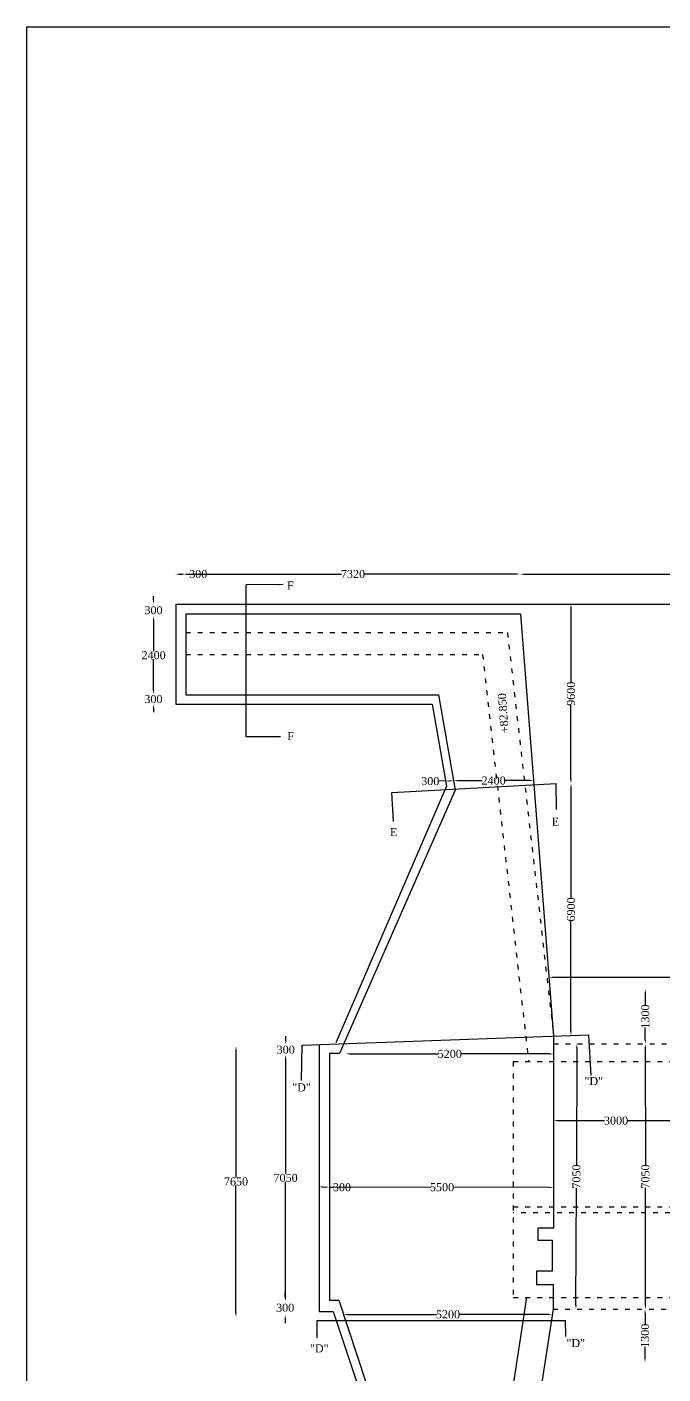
# Model space of a CAD drawing. Header units: millimetres. Extents: x 2351 to 123192, y 1671 to 55171.
# Drawn here: x 2351 to 18238, y 21511 to 55171 of the extents above; entities that cross this region are included whole.
import ezdxf

# ---------------------------------------------------------------- set-up
doc = ezdxf.new("R2010")
doc.units = ezdxf.units.MM
doc.header["$MEASUREMENT"] = 0
doc.header["$PDMODE"] = 66
doc.header["$PDSIZE"] = 170
doc.linetypes.add('ACAD_ISO03W100', pattern=[30, 12, -18])
for name, color, linetype in [('DIM', 5, 'Continuous'), ('DOT LINE', 3, 'ACAD_ISO03W100'), ('DWG. LINE', 1, 'Continuous'), ('TEXT', 7, 'Continuous')]:
    doc.layers.add(name, color=color, linetype=linetype)
doc.layers.add('TITLE', color=7, linetype='Continuous', lineweight=30)
doc.styles.get("Standard").update_dxf_attribs({"font": 'TIMES.TTF', "height": 200})
doc.dimstyles.get("Standard").update_dxf_attribs({"dimtxt": 200, "dimasz": 100, "dimexe": 0.18, "dimexo": 0.0625, "dimgap": 0.09, "dimtad": 0, "dimtih": 1, "dimtoh": 1, "dimdec": 1, "dimzin": 0, "dimdsep": 46, "dimtxsty": 'Standard', "dimcen": 0.09, "dimse1": 1, "dimse2": 1, "dimclrd": 5, "dimclre": 5, "dimclrt": 4, "dimadec": 0, "dimazin": 0, "dimtfac": 1, "dimtdec": 1, "dimtofl": 0, "dimtmove": 0, "dimatfit": 3, "dimfxl": 1, "dimtolj": 1, "dimtzin": 0, "dimarcsym": 0})

# ---------------------------------------------------------------- blocks, each defined once
blk = doc.blocks.new('*D36')
at = {"layer": 'Defpoints', "color": 0}
for p in [(6060, 41498), (6319, 41499), (6319, 41498)]:
    blk.add_point(p, dxfattribs=at)
at = {"layer": 'DIM', "color": 5, "lineweight": -2}
for p, q in [((6160, 41499), (6219, 41499)), ((6319, 41499), (6419, 41499))]:
    blk.add_line(p, q, dxfattribs=at)
at = {"layer": 'DIM', "color": 5}
for points in [[(6160, 41516), (6160, 41483), (6060, 41499)], [(6219, 41516), (6219, 41483), (6319, 41499)]]:
    blk.add_solid(points, dxfattribs=at)
at = {"layer": 'DIM', "color": 4, "insert": (6629, 41499), "char_height": 200, "attachment_point": 5}
blk.add_mtext('\\A1;300', dxfattribs=at)
blk = doc.blocks.new('*D37')
at = {"layer": 'Defpoints', "color": 0}
for p in [(6319, 41499), (14669, 41501), (14669, 41499)]:
    blk.add_point(p, dxfattribs=at)
at = {"layer": 'DIM', "color": 5, "lineweight": -2}
for p, q in [((6419, 41501), (10209, 41501)), ((14569, 41501), (10779, 41501))]:
    blk.add_line(p, q, dxfattribs=at)
at = {"layer": 'DIM', "color": 5}
for points in [[(6419, 41517), (6419, 41484), (6319, 41501)], [(14569, 41517), (14569, 41484), (14669, 41501)]]:
    blk.add_solid(points, dxfattribs=at)
at = {"layer": 'DIM', "color": 4, "insert": (10494, 41501), "char_height": 200, "attachment_point": 5}
blk.add_mtext('\\A1;7320', dxfattribs=at)
blk = doc.blocks.new('*D38')
at = {"layer": 'Defpoints', "color": 0}
for p in [(14669, 41501), (24045, 41504), (24045, 41500)]:
    blk.add_point(p, dxfattribs=at)
at = {"layer": 'DIM', "color": 5, "lineweight": -2}
for p, q in [((14769, 41496), (19073, 41498)), ((23945, 41500), (19641, 41498))]:
    blk.add_line(p, q, dxfattribs=at)
at = {"layer": 'DIM', "color": 5}
for points in [[(14769, 41513), (14769, 41480), (14669, 41496)], [(23945, 41517), (23945, 41483), (24045, 41500)]]:
    blk.add_solid(points, dxfattribs=at)
at = {"layer": 'DIM', "color": 4, "insert": (19357, 41498), "char_height": 200, "attachment_point": 5}
blk.add_mtext('\\A1;9980', dxfattribs=at)
blk = doc.blocks.new('*D53')
at = {"layer": 'Defpoints', "color": 0}
for p in [(5505, 40751), (5505, 40441), (5512, 40441)]:
    blk.add_point(p, dxfattribs=at)
at = {"layer": 'DIM', "color": 5, "lineweight": -2}
for p, q in [((5512, 40851), (5512, 40951)), ((5512, 40341), (5512, 40241))]:
    blk.add_line(p, q, dxfattribs=at)
at = {"layer": 'DIM', "color": 5}
for points in [[(5496, 40851), (5529, 40851), (5512, 40751)], [(5496, 40341), (5529, 40341), (5512, 40441)]]:
    blk.add_solid(points, dxfattribs=at)
at = {"layer": 'DIM', "color": 4, "insert": (5512, 40596), "char_height": 200, "attachment_point": 5}
blk.add_mtext('\\A1;300', dxfattribs=at)
blk = doc.blocks.new('*D54')
at = {"layer": 'Defpoints', "color": 0}
for p in [(5512, 40441), (5512, 38504), (5515, 38504)]:
    blk.add_point(p, dxfattribs=at)
at = {"layer": 'DIM', "color": 5, "lineweight": -2}
for p, q in [((5515, 40341), (5515, 39574)), ((5515, 38604), (5515, 39371))]:
    blk.add_line(p, q, dxfattribs=at)
at = {"layer": 'DIM', "color": 5}
for points in [[(5498, 40341), (5532, 40341), (5515, 40441)], [(5498, 38604), (5532, 38604), (5515, 38504)]]:
    blk.add_solid(points, dxfattribs=at)
at = {"layer": 'DIM', "color": 4, "insert": (5515, 39472), "char_height": 200, "attachment_point": 5}
blk.add_mtext('\\A1;2400', dxfattribs=at)
blk = doc.blocks.new('*D55')
at = {"layer": 'Defpoints', "color": 0}
for p in [(5515, 38504), (5510, 38246), (5515, 38246)]:
    blk.add_point(p, dxfattribs=at)
at = {"layer": 'DIM', "color": 5, "lineweight": -2}
for p, q in [((5510, 38604), (5510, 38704)), ((5510, 38146), (5510, 38046))]:
    blk.add_line(p, q, dxfattribs=at)
at = {"layer": 'DIM', "color": 5}
for points in [[(5493, 38604), (5527, 38604), (5510, 38504)], [(5493, 38146), (5527, 38146), (5510, 38246)]]:
    blk.add_solid(points, dxfattribs=at)
at = {"layer": 'DIM', "color": 4, "insert": (5510, 38375), "char_height": 200, "attachment_point": 5}
blk.add_mtext('\\A1;300', dxfattribs=at)
blk = doc.blocks.new('*D56')
at = {"layer": 'Defpoints', "color": 0}
for p in [(12811, 36315), (13011, 36334), (13011, 36319)]:
    blk.add_point(p, dxfattribs=at)
at = {"layer": 'DIM', "color": 5, "lineweight": -2}
for p, q in [((12811, 36330), (12635, 36326)), ((12911, 36332), (12911, 36332))]:
    blk.add_line(p, q, dxfattribs=at)
at = {"layer": 'DIM', "color": 5}
for points in [[(12910, 36349), (12911, 36316), (12811, 36330)], [(12911, 36349), (12912, 36316), (13011, 36334)]]:
    blk.add_solid(points, dxfattribs=at)
at = {"layer": 'DIM', "color": 4, "insert": (12425, 36326), "char_height": 200, "attachment_point": 5}
blk.add_mtext('\\A1;300', dxfattribs=at)
blk = doc.blocks.new('*D57')
at = {"layer": 'Defpoints', "color": 0}
for p in [(13011, 36334), (15003, 36339), (15003, 36333)]:
    blk.add_point(p, dxfattribs=at)
at = {"layer": 'DIM', "color": 5, "lineweight": -2}
for p, q in [((13111, 36340), (13720, 36340)), ((14903, 36339), (14294, 36340))]:
    blk.add_line(p, q, dxfattribs=at)
at = {"layer": 'DIM', "color": 5}
for points in [[(13111, 36357), (13111, 36324), (13011, 36340)], [(14903, 36356), (14903, 36322), (15003, 36339)]]:
    blk.add_solid(points, dxfattribs=at)
at = {"layer": 'DIM', "color": 4, "insert": (14007, 36340), "char_height": 200, "attachment_point": 5}
blk.add_mtext('\\A1;2400', dxfattribs=at)
blk = doc.blocks.new('*D58')
at = {"layer": 'Defpoints', "color": 0}
for p in [(8815, 29750), (8817, 29750), (8815, 29479)]:
    blk.add_point(p, dxfattribs=at)
at = {"layer": 'DIM', "color": 5, "lineweight": -2}
for p, q in [((8816, 29850), (8816, 29950)), ((8812, 29379), (8811, 29279))]:
    blk.add_line(p, q, dxfattribs=at)
at = {"layer": 'DIM', "color": 5}
for points in [[(8799, 29850), (8832, 29849), (8815, 29750)], [(8795, 29379), (8829, 29379), (8813, 29479)]]:
    blk.add_solid(points, dxfattribs=at)
at = {"layer": 'DIM', "color": 4, "insert": (8814, 29614), "char_height": 200, "attachment_point": 5}
blk.add_mtext('\\A1;300', dxfattribs=at)
blk = doc.blocks.new('*D59')
at = {"layer": 'Defpoints', "color": 0}
for p in [(8813, 29479), (8811, 23345), (8813, 23345)]:
    blk.add_point(p, dxfattribs=at)
at = {"layer": 'DIM', "color": 5, "lineweight": -2}
for p, q in [((8811, 29379), (8811, 26514)), ((8811, 23445), (8811, 26310))]:
    blk.add_line(p, q, dxfattribs=at)
at = {"layer": 'DIM', "color": 5}
for points in [[(8795, 29379), (8828, 29379), (8811, 29479)], [(8795, 23445), (8828, 23445), (8811, 23345)]]:
    blk.add_solid(points, dxfattribs=at)
at = {"layer": 'DIM', "color": 4, "insert": (8811, 26412), "char_height": 200, "attachment_point": 5}
blk.add_mtext('\\A1;7050', dxfattribs=at)
blk = doc.blocks.new('*D60')
at = {"layer": 'Defpoints', "color": 0}
for p in [(8811, 23345), (8801, 22986), (8811, 22986)]:
    blk.add_point(p, dxfattribs=at)
at = {"layer": 'DIM', "color": 5, "lineweight": -2}
for p, q in [((8801, 23445), (8801, 23545)), ((8801, 22886), (8801, 22786))]:
    blk.add_line(p, q, dxfattribs=at)
at = {"layer": 'DIM', "color": 5}
for points in [[(8784, 23445), (8818, 23445), (8801, 23345)], [(8784, 22886), (8818, 22886), (8801, 22986)]]:
    blk.add_solid(points, dxfattribs=at)
at = {"layer": 'DIM', "color": 4, "insert": (8801, 23166), "char_height": 200, "attachment_point": 5}
blk.add_mtext('\\A1;300', dxfattribs=at)
blk = doc.blocks.new('*D61')
at = {"layer": 'Defpoints', "color": 0}
for p in [(7572, 29703), (7576, 29703), (7576, 22941)]:
    blk.add_point(p, dxfattribs=at)
at = {"layer": 'DIM', "color": 5, "lineweight": -2}
for p, q in [((7572, 29603), (7572, 26424)), ((7572, 23041), (7572, 26220))]:
    blk.add_line(p, q, dxfattribs=at)
at = {"layer": 'DIM', "color": 5}
for points in [[(7555, 29603), (7588, 29603), (7572, 29703)], [(7555, 23041), (7588, 23041), (7572, 22941)]]:
    blk.add_solid(points, dxfattribs=at)
at = {"layer": 'DIM', "color": 4, "insert": (7572, 26322), "char_height": 200, "attachment_point": 5}
blk.add_mtext('\\A1;7650', dxfattribs=at)
blk = doc.blocks.new('*D62')
at = {"layer": 'Defpoints', "color": 0}
for p in [(10261, 23001), (15472, 23002), (15472, 23002)]:
    blk.add_point(p, dxfattribs=at)
at = {"layer": 'DIM', "color": 5, "lineweight": -2}
for p, q in [((10361, 23001), (12584, 23001)), ((15372, 23001), (13150, 23001))]:
    blk.add_line(p, q, dxfattribs=at)
at = {"layer": 'DIM', "color": 5}
for points in [[(10361, 23017), (10361, 22984), (10261, 23001)], [(15372, 23018), (15372, 22985), (15472, 23002)]]:
    blk.add_solid(points, dxfattribs=at)
at = {"layer": 'DIM', "color": 4, "insert": (12867, 23001), "char_height": 200, "attachment_point": 5}
blk.add_mtext('\\A1;5200', dxfattribs=at)
blk = doc.blocks.new('*D63')
at = {"layer": 'Defpoints', "color": 0}
for p in [(16085, 29761), (16085, 29761), (16063, 23130)]:
    blk.add_point(p, dxfattribs=at)
at = {"layer": 'DIM', "color": 5, "lineweight": -2}
for p, q in [((16084, 29661), (16075, 26730)), ((16063, 23230), (16073, 26161))]:
    blk.add_line(p, q, dxfattribs=at)
at = {"layer": 'DIM', "color": 5}
for points in [[(16068, 29661), (16101, 29661), (16085, 29761)], [(16046, 23230), (16080, 23230), (16063, 23130)]]:
    blk.add_solid(points, dxfattribs=at)
at = {"layer": 'DIM', "color": 4, "insert": (16074, 26446), "char_height": 200, "attachment_point": 5, "rotation": 90}
blk.add_mtext('\\A1;7050', dxfattribs=at)
blk = doc.blocks.new('*D64')
at = {"layer": 'Defpoints', "color": 0}
for p in [(15505, 27845), (18623, 27839), (18623, 27839)]:
    blk.add_point(p, dxfattribs=at)
at = {"layer": 'DIM', "color": 5, "lineweight": -2}
for p, q in [((15605, 27845), (16780, 27843)), ((18523, 27839), (17348, 27841))]:
    blk.add_line(p, q, dxfattribs=at)
at = {"layer": 'DIM', "color": 5}
for points in [[(15605, 27862), (15605, 27828), (15505, 27845)], [(18523, 27856), (18523, 27822), (18623, 27839)]]:
    blk.add_solid(points, dxfattribs=at)
at = {"layer": 'DIM', "color": 4, "insert": (17064, 27842), "char_height": 200, "attachment_point": 5}
blk.add_mtext('\\A1;3000', dxfattribs=at)
blk = doc.blocks.new('*D65')
at = {"layer": 'Defpoints', "color": 0}
for p in [(17785, 31125), (17795, 31125), (17785, 29761)]:
    blk.add_point(p, dxfattribs=at)
at = {"layer": 'DIM', "color": 5, "lineweight": -2}
for p, q in [((17795, 31025), (17795, 30716)), ((17795, 29861), (17795, 30171))]:
    blk.add_line(p, q, dxfattribs=at)
at = {"layer": 'DIM', "color": 5}
for points in [[(17778, 31025), (17812, 31025), (17795, 31125)], [(17778, 29861), (17812, 29861), (17795, 29761)]]:
    blk.add_solid(points, dxfattribs=at)
at = {"layer": 'DIM', "color": 4, "insert": (17795, 30443), "char_height": 200, "attachment_point": 5, "rotation": 90}
blk.add_mtext('\\A1;1300', dxfattribs=at)
blk = doc.blocks.new('*D66')
at = {"layer": 'Defpoints', "color": 0}
for p in [(17795, 29761), (17800, 23130), (17800, 23130)]:
    blk.add_point(p, dxfattribs=at)
at = {"layer": 'DIM', "color": 5, "lineweight": -2}
for p, q in [((17795, 29661), (17797, 26730)), ((17800, 23230), (17798, 26161))]:
    blk.add_line(p, q, dxfattribs=at)
at = {"layer": 'DIM', "color": 5}
for points in [[(17812, 29661), (17779, 29661), (17795, 29761)], [(17817, 23230), (17783, 23230), (17800, 23130)]]:
    blk.add_solid(points, dxfattribs=at)
at = {"layer": 'DIM', "color": 4, "insert": (17798, 26446), "char_height": 200, "attachment_point": 5, "rotation": 90}
blk.add_mtext('\\A1;7050', dxfattribs=at)
blk = doc.blocks.new('*D67')
at = {"layer": 'Defpoints', "color": 0}
for p in [(17800, 23130), (17789, 21807), (17800, 21807)]:
    blk.add_point(p, dxfattribs=at)
at = {"layer": 'DIM', "color": 5, "lineweight": -2}
for p, q in [((17789, 23030), (17789, 22741)), ((17789, 21907), (17789, 22195))]:
    blk.add_line(p, q, dxfattribs=at)
at = {"layer": 'DIM', "color": 5}
for points in [[(17772, 23030), (17805, 23030), (17789, 23130)], [(17772, 21907), (17805, 21907), (17789, 21807)]]:
    blk.add_solid(points, dxfattribs=at)
at = {"layer": 'DIM', "color": 4, "insert": (17789, 22468), "char_height": 200, "attachment_point": 5, "rotation": 90}
blk.add_mtext('\\A1;1300', dxfattribs=at)
blk = doc.blocks.new('*D73')
at = {"layer": 'Defpoints', "color": 0}
for p in [(15395, 31425), (32816, 31423), (32816, 31423)]:
    blk.add_point(p, dxfattribs=at)
at = {"layer": 'DIM', "color": 5, "lineweight": -2}
for p, q in [((15495, 31425), (23759, 31424)), ((32716, 31423), (24452, 31424))]:
    blk.add_line(p, q, dxfattribs=at)
at = {"layer": 'DIM', "color": 5}
for points in [[(15495, 31441), (15495, 31408), (15395, 31425)], [(32716, 31440), (32716, 31407), (32816, 31423)]]:
    blk.add_solid(points, dxfattribs=at)
at = {"layer": 'DIM', "color": 4, "insert": (24106, 31424), "char_height": 200, "attachment_point": 5}
blk.add_mtext('\\A1;16500', dxfattribs=at)
blk = doc.blocks.new('*D74')
at = {"layer": 'Defpoints', "color": 0}
for p in [(15939, 36268), (15954, 36268), (15954, 29971)]:
    blk.add_point(p, dxfattribs=at)
at = {"layer": 'DIM', "color": 5, "lineweight": -2}
for p, q in [((15939, 36168), (15939, 33403)), ((15939, 30071), (15939, 32836))]:
    blk.add_line(p, q, dxfattribs=at)
at = {"layer": 'DIM', "color": 5}
for points in [[(15923, 36168), (15956, 36168), (15939, 36268)], [(15923, 30071), (15956, 30071), (15939, 29971)]]:
    blk.add_solid(points, dxfattribs=at)
at = {"layer": 'DIM', "color": 4, "insert": (15939, 33119), "char_height": 200, "attachment_point": 5, "rotation": 90}
blk.add_mtext('\\A1;6900', dxfattribs=at)
blk = doc.blocks.new('*D84')
at = {"layer": 'Defpoints', "color": 0}
for p in [(10317, 29507), (15505, 29509), (15505, 29505)]:
    blk.add_point(p, dxfattribs=at)
at = {"layer": 'DIM', "color": 5, "lineweight": -2}
for p, q in [((10417, 29511), (12628, 29510)), ((15405, 29509), (13194, 29510))]:
    blk.add_line(p, q, dxfattribs=at)
at = {"layer": 'DIM', "color": 5}
for points in [[(10417, 29528), (10417, 29494), (10317, 29511)], [(15405, 29525), (15405, 29492), (15505, 29509)]]:
    blk.add_solid(points, dxfattribs=at)
at = {"layer": 'DIM', "color": 4, "insert": (12911, 29510), "char_height": 200, "attachment_point": 5}
blk.add_mtext('\\A1;5200', dxfattribs=at)
blk = doc.blocks.new('*D85')
at = {"layer": 'Defpoints', "color": 0}
for p in [(9647, 26187), (9908, 26181), (9908, 26181)]:
    blk.add_point(p, dxfattribs=at)
at = {"layer": 'DIM', "color": 5, "lineweight": -2}
for p, q in [((9747, 26185), (9808, 26184)), ((9908, 26181), (10008, 26179))]:
    blk.add_line(p, q, dxfattribs=at)
at = {"layer": 'DIM', "color": 5}
for points in [[(9747, 26202), (9746, 26168), (9647, 26187)], [(9809, 26200), (9808, 26167), (9908, 26181)]]:
    blk.add_solid(points, dxfattribs=at)
at = {"layer": 'DIM', "color": 4, "insert": (10219, 26179), "char_height": 200, "attachment_point": 5}
blk.add_mtext('\\A1;300', dxfattribs=at)
blk = doc.blocks.new('*D86')
at = {"layer": 'Defpoints', "color": 0}
for p in [(9934, 26181), (15505, 26171), (15505, 26164)]:
    blk.add_point(p, dxfattribs=at)
at = {"layer": 'DIM', "color": 5, "lineweight": -2}
for p, q in [((10034, 26187), (12436, 26180)), ((15405, 26172), (13002, 26179))]:
    blk.add_line(p, q, dxfattribs=at)
at = {"layer": 'DIM', "color": 5}
for points in [[(10034, 26204), (10034, 26171), (9934, 26188)], [(15405, 26188), (15405, 26155), (15505, 26171)]]:
    blk.add_solid(points, dxfattribs=at)
at = {"layer": 'DIM', "color": 4, "insert": (12719, 26179), "char_height": 200, "attachment_point": 5}
blk.add_mtext('\\A1;5500', dxfattribs=at)
blk = doc.blocks.new('*D97')
at = {"layer": 'Defpoints', "color": 0}
for p in [(15939, 40750), (15939, 40750), (15939, 36268)]:
    blk.add_point(p, dxfattribs=at)
at = {"layer": 'DIM', "color": 5, "lineweight": -2}
for p, q in [((15939, 40650), (15939, 38793)), ((15939, 36368), (15939, 38224))]:
    blk.add_line(p, q, dxfattribs=at)
at = {"layer": 'DIM', "color": 5}
for points in [[(15923, 40650), (15956, 40650), (15939, 40750)], [(15923, 36368), (15956, 36368), (15939, 36268)]]:
    blk.add_solid(points, dxfattribs=at)
at = {"layer": 'DIM', "color": 4, "insert": (15939, 38509), "char_height": 200, "attachment_point": 5, "rotation": 90}
blk.add_mtext('\\A1;9600', dxfattribs=at)

msp = doc.modelspace()

# ---------------------------------------------------------------- linework, layer by layer
at = {"layer": 'DIM'}
msp.add_lwpolyline([(9602.69, 22847.92), (15802.5, 22847.92)], dxfattribs=at)
at = {"layer": 'DOT LINE', "ltscale": 10}
for points in [[(6318.69, 40037.35), (14351.08, 40037.35), (15505.07, 29957.04)], [(6318.69, 39490.82), (13728.21, 39490.82), (14879.69, 29319.19)], [(15505.07, 29761.29), (24134.45, 29761.29)], [(14496.05, 29319.19), (14496.05, 23427.25), (24111.87, 23427.25)], [(14496.05, 29319.19), (24091.65, 29319.19)], [(14496.05, 25685.31), (24111.87, 25685.31)], [(24111.87, 25539.61), (14496.05, 25539.61)], [(15492.1, 23130.04), (24111.87, 23130.04)]]:
    msp.add_lwpolyline(points, dxfattribs=at)
at = {"layer": 'DWG. LINE'}
for points in [[(6065.63, 40749.64), (41045.41, 40749.64)], [(6065.63, 40749.64), (6065.63, 38251.84), (12468.85, 38251.84), (12831.24, 36199.68), (10067.53, 29788.35)], [(14673.99, 40502.21), (6318.69, 40502.21), (6318.69, 38479.42), (12627.39, 38479.42), (13050.04, 36101.97), (10156.2, 29520.89), (9908.28, 29520.89), (9908.28, 23359.33), (10143.24, 23359.33), (13330.72, 13671.15)], [(14673.99, 40502.21), (15505.07, 29957.04), (15505.07, 25159.15), (15107.86, 25159.15), (15107.86, 24852.26), (15471.13, 24852.26), (15471.13, 24080.61), (15074.38, 24080.61), (15074.38, 23749.2), (15492.1, 23749.2), (15492.1, 23130.04), (14028.15, 13671.15)], [(9228, 29727), (16386.5, 29986)], [(9646.62, 29742.15), (9646.62, 23070.48), (9996.77, 23070.48), (13131.52, 13671.15)], [(14826.01, 23427.25), (13337.23, 13671.15)]]:
    msp.add_lwpolyline(points, dxfattribs=at)
at = {"layer": 'TITLE'}
msp.add_lwpolyline([(2351.27, 55171.09), (123078.68, 55171.09), (123078.68, 1671.09), (2351.27, 1671.09)], close=True, dxfattribs=at)

# ---------------------------------------------------------------- texts
at = {"layer": 'TEXT'}
for s, p in [('F', (8843.25, 41115.02)), ('F', (8850.95, 37354.36)), ('E', (15457.05, 35214.41)), ('E', (11417.65, 34952.69)), ('"D"', (8976.5, 28572.65)), ('"D"', (16275.5, 28731.15)), ('"D"', (9419.5, 22052.65)), ('"D"', (15826, 22183.15))]:
    msp.add_text(s, height=200, dxfattribs=at).set_placement(p)
msp.add_text('+82.850', height=200, rotation=94.215184, dxfattribs=at).set_placement((14383.71, 37530.27))

# ---------------------------------------------------------------- dimensions: what is measured, and where the dimension line sits
at = {"layer": 'DIM'}
for p1, p2, distance, text, picture, middle in [((6060, 41498.47), (6319.11, 41498.47), 1.01, '300', '*D36', (6629.43, 41499.48)), ((6319.11, 41499.48), (14668.65, 41499.48), 1.16, '7320', '*D37', (10493.88, 41500.64)), ((14668.65, 41500.64), (24045, 41504.46), -4.34, '9980', '*D38', (19356.83, 41498.21)), ((5504.63, 40751.5), (5504.63, 40440.75), 7.63, '300', '*D53', (5512.26, 40596.12)), ((5512.26, 40440.75), (5512.26, 38503.93), 2.68, '2400', '*D54', (5514.94, 39472.34)), ((5514.94, 38503.93), (5514.94, 38246.3), -4.87, '300', '*D55', (5510.07, 38375.12)), ((13011.14, 36334.31), (15002.58, 36332.91), 6.14, '2400', '*D57', (14006.86, 36339.75)), ((15394.81, 31424.64), (32816.46, 31423.39), 0, '16500', '*D73', (24105.63, 31424.01)), ((7575.76, 22940.76), (7575.76, 29703.19), 4.08, '7650', '*D61', (7571.68, 26321.97)), ((8815.02, 29478.81), (8817.07, 29749.56), 2.3, '300', '*D58', (8813.74, 29614.2)), ((10317.31, 29507), (15505.07, 29504.74), 4.02, '5200', '*D84', (12911.19, 29509.9)), ((8812.72, 29478.83), (8812.72, 23345.17), -1.35, '7050', '*D59', (8811.37, 26412)), ((15505.07, 27845.37), (18622.88, 27838.62), 0, '3000', '*D64', (17063.97, 27842)), ((9646.62, 26187.14), (9908.28, 26181.36), 0, '300', '*D85', (10218.58, 26179.15)), ((9933.69, 26180.8), (15505.07, 26164.39), 6.87, '5500', '*D86', (12719.4, 26179.46)), ((8811.37, 23345.17), (8811.37, 22986.44), -10.5, '300', '*D60', (8800.86, 23165.81)), ((10261.28, 23000.56), (15472.2, 23001.5), 0, '5200', '*D62', (12866.74, 23001.03))]:
    dim = msp.add_aligned_dim(p1=p1, p2=p2, distance=distance, text=text, dimstyle='Standard', dxfattribs=at)
    dim.commit()
    dim.dimension.update_dxf_attribs({"geometry": picture, "text_midpoint": middle})
for p1, p2, distance, text, picture, middle in [((15939.45, 36267.76), (15939.45, 40749.64), 0, '9600', '*D97', (15939.45, 38508.7)), ((15954.13, 29970.97), (15954.13, 36267.76), 14.67, '6900', '*D74', (15939.45, 33119.37)), ((17784.61, 29761.29), (17784.61, 31125.5), -10.53, '1300', '*D65', (17795.15, 30443.39)), ((16062.74, 23130.04), (16084.64, 29761.29), 0, '7050', '*D63', (16073.69, 26445.67)), ((17795.15, 29761.29), (17799.92, 23130.04), 0, '7050', '*D66', (17797.54, 26445.67)), ((17799.92, 23130.04), (17799.92, 21806.52), -11.39, '1300', '*D67', (17788.53, 22468.28))]:
    dim = msp.add_aligned_dim(p1=p1, p2=p2, distance=distance, text=text, dimstyle='Standard', dxfattribs=at)
    dim.commit()
    dim.dimension.update_dxf_attribs({"geometry": picture, "text_midpoint": middle, "text_rotation": 90})
dim = msp.add_linear_dim(base=(13011.14, 36334.31), p1=(12810.91, 36314.81), p2=(13011.46, 36319), angle=1.195925, text='300', dimstyle='Standard', dxfattribs=at)
dim.commit()
dim.dimension.update_dxf_attribs({"geometry": '*D56', "text_midpoint": (12424.95, 36326.46), "dimtype": 161})

# ---------------------------------------------------------------- leaders
for points in [[(8749.34, 41235.4), (7829.34, 41233.83)], [(8687.15, 37430.86), (7829.34, 37430.86), (7829.34, 41233.83)], [(11504.47, 35315.27), (11462.36, 36045.91), (15566.02, 36263.38)], [(15577.93, 35615.76), (15566.02, 36263.38)], [(16441.5, 28967), (16386.5, 29986)], [(9205.5, 28849), (9228, 29727)], [(9602.69, 22413.25), (9602.69, 22847.92)], [(15810.5, 22449), (15802.5, 22847.92)]]:
    msp.add_leader(points, dimstyle='Standard', override={"dimgap": 0.09, "dimtad": 0}, dxfattribs=at)

doc.saveas('drawing.dxf')
